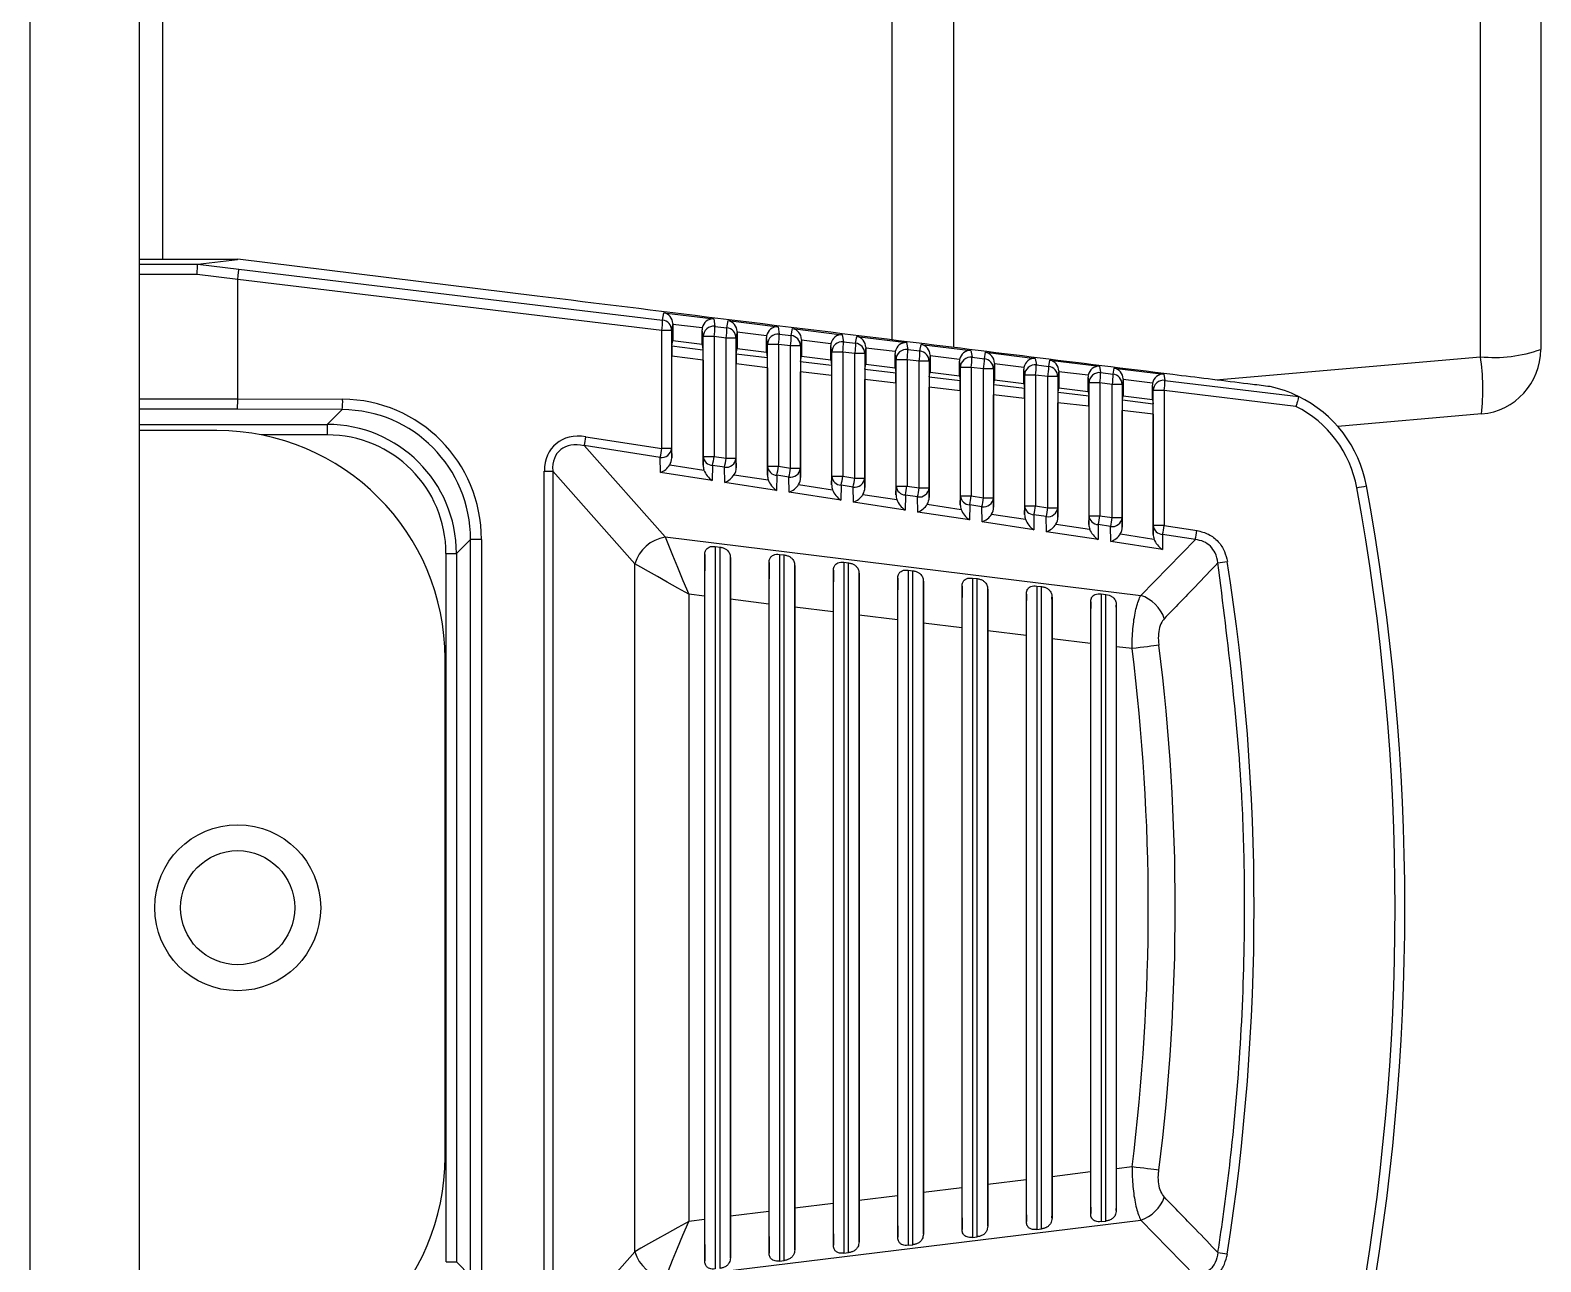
# Model space of a CAD drawing. Extents: x 17.1 to 113.1, y 3.8 to 84.5.
# Drawn here: x 57.72 to 59.176, y 35.565 to 36.752 of the extents above; entities that cross this region are included whole.
import ezdxf

# ---------------------------------------------------------------- set-up
doc = ezdxf.new("R2010")
doc.units = 0
doc.header["$MEASUREMENT"] = 0
doc.layers.add('OBJECT', color=7, linetype='CONTINUOUS')

msp = doc.modelspace()

# ---------------------------------------------------------------- linework, layer by layer
at = {"layer": 'OBJECT'}
for p, q in [((57.8477, 36.5315), (57.8477, 44.0865)), ((57.7197, 33.7065), (57.7197, 38.1065)), ((57.8246, 38.1065), (57.8246, 33.7065)), ((58.6096, 37.5263), (58.6096, 36.4466)), ((59.1176, 36.4376), (59.1176, 37.5263)), ((59.1757, 37.5333), (59.1757, 36.4447)), ((58.5507, 36.4538), (58.5507, 37.3464)), ((57.8246, 36.5315), (57.9197, 36.5315)), ((57.9194, 36.5314), (57.8246, 36.5314)), ((57.8812, 36.5268), (57.9194, 36.5314)), ((57.9197, 36.5315), (57.9198, 36.5315)), ((58.2084, 36.496), (57.9198, 36.5315)), ((57.8246, 36.5268), (57.8812, 36.5268)), ((57.8806, 36.5168), (57.8246, 36.5168)), ((57.9197, 36.512), (57.8806, 36.5168)), ((57.8812, 36.5268), (57.9207, 36.522)), ((57.9207, 36.522), (58.3292, 36.4729)), ((58.3285, 36.463), (57.9197, 36.5121)), ((57.9197, 36.397), (57.9197, 36.512)), ((58.3292, 36.4729), (58.3304, 36.48)), ((58.3304, 36.48), (58.3785, 36.4741)), ((58.3785, 36.4741), (58.3796, 36.4669)), ((58.3285, 36.3492), (58.3285, 36.463)), ((58.338, 36.463), (58.3285, 36.463)), ((58.3391, 36.4695), (58.338, 36.463)), ((58.338, 36.463), (58.338, 36.3492)), ((58.3391, 36.4688), (58.3391, 36.4532)), ((58.3675, 36.4654), (58.3391, 36.4688)), ((58.3684, 36.457), (58.3674, 36.4636)), ((58.3674, 36.4497), (58.3674, 36.4636)), ((58.3796, 36.4669), (58.3912, 36.4655)), ((58.3912, 36.4655), (58.3924, 36.4724)), ((58.3924, 36.4724), (58.4405, 36.4665)), ((58.4011, 36.4619), (58.4, 36.4556)), ((58.4011, 36.4612), (58.4011, 36.4456)), ((58.4295, 36.4577), (58.4011, 36.4612)), ((58.4405, 36.4665), (58.4416, 36.4595)), ((58.4416, 36.4595), (58.4533, 36.4581)), ((58.4533, 36.4581), (58.4544, 36.4647)), ((58.4544, 36.4647), (58.5025, 36.4588)), ((58.5025, 36.4588), (58.5036, 36.452)), ((58.3382, 36.448), (58.3391, 36.4532)), ((58.3382, 36.448), (58.3682, 36.4444)), ((58.3391, 36.4532), (58.3674, 36.4497)), ((58.3674, 36.4497), (58.3682, 36.4444)), ((58.379, 36.457), (58.3684, 36.457)), ((58.3684, 36.3415), (58.3684, 36.457)), ((58.379, 36.457), (58.379, 36.3415)), ((58.3906, 36.4556), (58.379, 36.457)), ((58.3906, 36.3397), (58.3906, 36.4556)), ((58.4, 36.4556), (58.3906, 36.4556)), ((58.4, 36.4556), (58.4, 36.3397)), ((58.4002, 36.4405), (58.4011, 36.4456)), ((58.4011, 36.4456), (58.4294, 36.4421)), ((58.4304, 36.4495), (58.4294, 36.456)), ((58.4294, 36.4421), (58.4294, 36.456)), ((58.4304, 36.332), (58.4304, 36.4495)), ((58.4409, 36.4495), (58.4304, 36.4495)), ((58.4409, 36.4495), (58.4409, 36.332)), ((58.4526, 36.4481), (58.4409, 36.4495)), ((58.4526, 36.3302), (58.4526, 36.4481)), ((58.4621, 36.4481), (58.4526, 36.4481)), ((58.4631, 36.4543), (58.4621, 36.4481)), ((58.4621, 36.4481), (58.4621, 36.3302)), ((58.4631, 36.4536), (58.4631, 36.438)), ((58.4915, 36.4501), (58.4631, 36.4536)), ((58.4924, 36.4421), (58.4914, 36.4484)), ((58.4914, 36.4345), (58.4914, 36.4484)), ((58.5036, 36.452), (58.5153, 36.4506)), ((58.5153, 36.4506), (58.5164, 36.4571)), ((58.5164, 36.4571), (58.5645, 36.4512)), ((58.5251, 36.4467), (58.5241, 36.4407)), ((58.5251, 36.446), (58.5251, 36.4304)), ((58.5535, 36.4425), (58.5251, 36.446)), ((58.5645, 36.4512), (58.5656, 36.4446)), ((58.5656, 36.4446), (58.5773, 36.4432)), ((58.5773, 36.4432), (58.5784, 36.4495)), ((58.5784, 36.4495), (58.6265, 36.4436)), ((58.3381, 36.3401), (58.3381, 36.438)), ((58.3683, 36.4344), (58.3381, 36.438)), ((58.3683, 36.4344), (58.3683, 36.333)), ((58.4002, 36.4405), (58.4302, 36.437)), ((58.4002, 36.3306), (58.4002, 36.4306)), ((58.4303, 36.427), (58.4002, 36.4306)), ((58.4294, 36.4421), (58.4302, 36.437)), ((58.4623, 36.4331), (58.4631, 36.438)), ((58.4623, 36.4331), (58.4922, 36.4295)), ((58.4631, 36.438), (58.4914, 36.4345)), ((58.4914, 36.4345), (58.4922, 36.4295)), ((58.5029, 36.4421), (58.4924, 36.4421)), ((58.4924, 36.3224), (58.4924, 36.4421)), ((58.5029, 36.4421), (58.5029, 36.3224)), ((58.5146, 36.4407), (58.5029, 36.4421)), ((58.5146, 36.3206), (58.5146, 36.4407)), ((58.5241, 36.4407), (58.5146, 36.4407)), ((58.5241, 36.4407), (58.5241, 36.3206)), ((58.5243, 36.4257), (58.5251, 36.4304)), ((58.5251, 36.4304), (58.5534, 36.4269)), ((58.5543, 36.4347), (58.5534, 36.4408)), ((58.5534, 36.4269), (58.5534, 36.4408)), ((58.5649, 36.4347), (58.5543, 36.4347)), ((58.5543, 36.3129), (58.5543, 36.4347)), ((58.5649, 36.4347), (58.5649, 36.3129)), ((58.5766, 36.4333), (58.5649, 36.4347)), ((58.5766, 36.3111), (58.5766, 36.4333)), ((58.5861, 36.4333), (58.5766, 36.4333)), ((58.5871, 36.4391), (58.5861, 36.4333)), ((58.5861, 36.4333), (58.5861, 36.3111)), ((58.5871, 36.4384), (58.5871, 36.4228)), ((58.6155, 36.4349), (58.5871, 36.4384)), ((58.6163, 36.4272), (58.6154, 36.4332)), ((58.6154, 36.4193), (58.6154, 36.4332)), ((58.6265, 36.4436), (58.6275, 36.4371)), ((58.6275, 36.4371), (58.6394, 36.4357)), ((58.6394, 36.4357), (58.6404, 36.4419)), ((58.6404, 36.4419), (58.6885, 36.436)), ((58.6491, 36.4315), (58.6481, 36.4258)), ((58.6491, 36.4308), (58.6491, 36.4152)), ((58.6775, 36.4273), (58.6491, 36.4308)), ((58.6885, 36.436), (58.6895, 36.4297)), ((58.6895, 36.4297), (58.7014, 36.4283)), ((58.7014, 36.4283), (58.7024, 36.4343)), ((58.7024, 36.4343), (58.7505, 36.4284)), ((58.8624, 36.4153), (59.1176, 36.4376)), ((58.4303, 36.427), (58.4303, 36.3235)), ((58.4622, 36.3211), (58.4622, 36.4231)), ((58.4922, 36.4195), (58.4622, 36.4231)), ((58.4922, 36.4195), (58.4922, 36.314)), ((58.5242, 36.3115), (58.5242, 36.4157)), ((58.5542, 36.4121), (58.5242, 36.4157)), ((58.5243, 36.4257), (58.5541, 36.4221)), ((58.5534, 36.4269), (58.5541, 36.4221)), ((58.5863, 36.4182), (58.5871, 36.4228)), ((58.5863, 36.4182), (58.6161, 36.4146)), ((58.5871, 36.4228), (58.6154, 36.4193)), ((58.6154, 36.4193), (58.6161, 36.4146)), ((58.6268, 36.4272), (58.6163, 36.4272)), ((58.6163, 36.3034), (58.6163, 36.4272)), ((58.6268, 36.4272), (58.6268, 36.3034)), ((58.6387, 36.4258), (58.6268, 36.4272)), ((58.6387, 36.3016), (58.6387, 36.4258)), ((58.6481, 36.4258), (58.6387, 36.4258)), ((58.6481, 36.4258), (58.6481, 36.3016)), ((58.6484, 36.4108), (58.6491, 36.4152)), ((58.6491, 36.4152), (58.6774, 36.4117)), ((58.6783, 36.4198), (58.6774, 36.4256)), ((58.6774, 36.4117), (58.6774, 36.4256)), ((58.6888, 36.4198), (58.6783, 36.4198)), ((58.6783, 36.2939), (58.6783, 36.4198)), ((58.6888, 36.4198), (58.6888, 36.2939)), ((58.7007, 36.4184), (58.6888, 36.4198)), ((58.7007, 36.2921), (58.7007, 36.4184)), ((58.7102, 36.4184), (58.7007, 36.4184)), ((58.7111, 36.4239), (58.7102, 36.4184)), ((58.7102, 36.4184), (58.7102, 36.2921)), ((58.7111, 36.4232), (58.7111, 36.4075)), ((58.7395, 36.4197), (58.7111, 36.4232)), ((58.7403, 36.4124), (58.7394, 36.4179)), ((58.7394, 36.4041), (58.7394, 36.4179)), ((58.7505, 36.4284), (58.7515, 36.4223)), ((58.7515, 36.4223), (58.7634, 36.4208)), ((58.7634, 36.4208), (58.7644, 36.4267)), ((58.7644, 36.4267), (58.8125, 36.4208)), ((58.7731, 36.4163), (58.7722, 36.4109)), ((58.7731, 36.4156), (58.7731, 36.3999)), ((58.8015, 36.4121), (58.7731, 36.4156)), ((58.8125, 36.4208), (58.8134, 36.4148)), ((58.8134, 36.4148), (58.9421, 36.3994)), ((58.5542, 36.4121), (58.5542, 36.3045)), ((58.5863, 36.302), (58.5863, 36.4082)), ((58.6162, 36.4046), (58.5863, 36.4082)), ((58.6162, 36.4046), (58.6162, 36.295)), ((58.6483, 36.2925), (58.6483, 36.4008)), ((58.6782, 36.3972), (58.6483, 36.4008)), ((58.6484, 36.4108), (58.6781, 36.4072)), ((58.6774, 36.4117), (58.6781, 36.4072)), ((58.7104, 36.4033), (58.7111, 36.4075)), ((58.7104, 36.4033), (58.74, 36.3998)), ((58.7111, 36.4075), (58.7394, 36.4041)), ((58.7394, 36.4041), (58.74, 36.3998)), ((58.7403, 36.2844), (58.7403, 36.4124)), ((58.7508, 36.4124), (58.7403, 36.4124)), ((58.7508, 36.4124), (58.7508, 36.2844)), ((58.7627, 36.4109), (58.7508, 36.4124)), ((58.7627, 36.2826), (58.7627, 36.4109)), ((58.7722, 36.4109), (58.7627, 36.4109)), ((58.7722, 36.4109), (58.7722, 36.2826)), ((58.8022, 36.4049), (58.8014, 36.4103)), ((58.8014, 36.3965), (58.8014, 36.4103)), ((58.8022, 36.2749), (58.8022, 36.4049)), ((58.8128, 36.4049), (58.8022, 36.4049)), ((58.8128, 36.4049), (58.8128, 36.2749)), ((58.9397, 36.3897), (58.8128, 36.4049)), ((57.8246, 36.397), (57.9197, 36.397)), ((57.9195, 36.3871), (57.8246, 36.3871)), ((58.0203, 36.3866), (57.9195, 36.3871)), ((57.9197, 36.397), (58.0209, 36.3966)), ((57.9197, 36.397), (57.9197, 36.397)), ((58.006, 36.3723), (58.0203, 36.3866)), ((58.6782, 36.3972), (58.6782, 36.2854)), ((58.7103, 36.283), (58.7103, 36.3933)), ((58.7401, 36.3898), (58.7103, 36.3933)), ((58.7401, 36.3898), (58.7401, 36.2759)), ((58.7723, 36.2734), (58.7723, 36.3859)), ((58.8021, 36.3823), (58.7723, 36.3859)), ((58.7724, 36.3959), (58.7731, 36.3999)), ((58.7724, 36.3959), (58.802, 36.3923)), ((58.7731, 36.3999), (58.8014, 36.3965)), ((58.8014, 36.3965), (58.802, 36.3923)), ((58.9421, 36.3994), (58.9421, 36.3994)), ((57.8246, 36.3723), (58.006, 36.3723)), ((58.006, 36.3723), (58.006, 36.3623)), ((58.8021, 36.3823), (58.8021, 36.2664)), ((59.1187, 36.3824), (58.9801, 36.3703)), ((57.8997, 36.3665), (57.8246, 36.3665)), ((58.006, 36.3623), (57.9423, 36.3623)), ((58.2553, 36.3604), (58.3285, 36.3492)), ((58.3269, 36.3406), (58.2537, 36.3519)), ((58.2537, 36.3519), (58.3316, 36.2639)), ((58.338, 36.3492), (58.3285, 36.3492)), ((58.338, 36.3492), (58.3381, 36.3401)), ((58.2152, 35.4855), (58.2152, 36.3274)), ((58.2152, 36.3274), (58.2234, 36.3274)), ((58.2234, 36.3274), (58.2234, 35.4855)), ((58.3024, 36.2381), (58.2234, 36.3274)), ((58.3272, 36.326), (58.3269, 36.3406)), ((58.3363, 36.3335), (58.3691, 36.3284)), ((58.3683, 36.333), (58.3684, 36.3415)), ((58.3684, 36.3415), (58.379, 36.3415)), ((58.3774, 36.3329), (58.3772, 36.3183)), ((58.389, 36.3311), (58.3774, 36.3329)), ((58.379, 36.3415), (58.3906, 36.3397)), ((58.3892, 36.3165), (58.389, 36.3311)), ((58.3906, 36.3397), (58.4, 36.3397)), ((58.4, 36.3397), (58.4002, 36.3306)), ((58.4303, 36.3235), (58.4304, 36.332)), ((58.4304, 36.332), (58.4409, 36.332)), ((58.4409, 36.332), (58.4526, 36.3302)), ((58.4526, 36.3302), (58.4621, 36.3302)), ((58.4621, 36.3302), (58.4622, 36.3211)), ((58.3772, 36.3183), (58.3272, 36.326)), ((58.4391, 36.3088), (58.3892, 36.3165)), ((58.3983, 36.3239), (58.4311, 36.3189)), ((58.4393, 36.3234), (58.4391, 36.3088)), ((58.451, 36.3216), (58.4393, 36.3234)), ((58.4512, 36.307), (58.451, 36.3216)), ((58.4603, 36.3144), (58.4931, 36.3094)), ((58.4922, 36.314), (58.4924, 36.3224)), ((58.4924, 36.3224), (58.5029, 36.3224)), ((58.5013, 36.3138), (58.5011, 36.2993)), ((58.513, 36.312), (58.5013, 36.3138)), ((58.5029, 36.3224), (58.5146, 36.3206)), ((58.5146, 36.3206), (58.5241, 36.3206)), ((58.5241, 36.3206), (58.5242, 36.3115)), ((58.5542, 36.3045), (58.5543, 36.3129)), ((58.5543, 36.3129), (58.5649, 36.3129)), ((58.5649, 36.3129), (58.5766, 36.3111)), ((58.5011, 36.2993), (58.4512, 36.307)), ((58.5133, 36.2975), (58.513, 36.312)), ((58.5224, 36.3049), (58.555, 36.2999)), ((58.5633, 36.3043), (58.5631, 36.2898)), ((58.5751, 36.3025), (58.5633, 36.3043)), ((58.5753, 36.2879), (58.5751, 36.3025)), ((58.5766, 36.3111), (58.5861, 36.3111)), ((58.5861, 36.3111), (58.5863, 36.302)), ((58.6162, 36.295), (58.6163, 36.3034)), ((58.6163, 36.3034), (58.6268, 36.3034)), ((58.6268, 36.3034), (58.6387, 36.3016)), ((58.6387, 36.3016), (58.6481, 36.3016)), ((58.6481, 36.3016), (58.6483, 36.2925)), ((58.5631, 36.2898), (58.5133, 36.2975)), ((58.625, 36.2803), (58.5753, 36.2879)), ((58.5844, 36.2954), (58.617, 36.2904)), ((58.6253, 36.2948), (58.625, 36.2803)), ((58.6371, 36.293), (58.6253, 36.2948)), ((58.6373, 36.2784), (58.6371, 36.293)), ((58.6464, 36.2858), (58.679, 36.2809)), ((58.6782, 36.2854), (58.6783, 36.2939)), ((58.6783, 36.2939), (58.6888, 36.2939)), ((58.6872, 36.2853), (58.687, 36.2708)), ((58.6991, 36.2835), (58.6872, 36.2853)), ((58.6888, 36.2939), (58.7007, 36.2921)), ((58.7007, 36.2921), (58.7102, 36.2921)), ((58.7102, 36.2921), (58.7103, 36.283)), ((58.7401, 36.2759), (58.7403, 36.2844)), ((58.7403, 36.2844), (58.7508, 36.2844)), ((58.7508, 36.2844), (58.7627, 36.2826)), ((58.687, 36.2708), (58.6373, 36.2784)), ((58.6993, 36.2689), (58.6991, 36.2835)), ((58.7085, 36.2763), (58.7409, 36.2713)), ((58.7492, 36.2758), (58.749, 36.2613)), ((58.7611, 36.274), (58.7492, 36.2758)), ((58.7614, 36.2594), (58.7611, 36.274)), ((58.7627, 36.2826), (58.7722, 36.2826)), ((58.7722, 36.2826), (58.7723, 36.2734)), ((58.8021, 36.2664), (58.8022, 36.2749)), ((58.8128, 36.2749), (58.8022, 36.2749)), ((58.8128, 36.2749), (58.8444, 36.27)), ((58.1442, 36.2615), (58.1305, 36.2478)), ((58.1547, 36.2615), (58.1442, 36.2615)), ((58.1442, 35.5515), (58.1442, 36.2615)), ((58.1547, 36.2615), (58.1547, 35.5515)), ((58.3316, 36.2639), (58.7903, 36.2076)), ((58.3799, 36.2547), (58.3846, 36.2541)), ((58.3799, 36.2547), (58.3799, 35.5583)), ((58.749, 36.2613), (58.6993, 36.2689)), ((58.811, 36.2518), (58.7614, 36.2594)), ((58.7705, 36.2668), (58.8029, 36.2618)), ((58.7903, 36.2076), (58.8428, 36.2614)), ((58.8112, 36.2663), (58.811, 36.2518)), ((58.8428, 36.2614), (58.8112, 36.2663)), ((58.1206, 36.2478), (58.1305, 36.2478)), ((58.1206, 35.5652), (58.1206, 36.2478)), ((58.1305, 36.2478), (58.1305, 35.5652)), ((58.3699, 35.566), (58.3699, 36.2469)), ((58.3846, 35.5588), (58.3846, 36.2541)), ((58.3946, 36.2439), (58.3946, 35.5691)), ((58.4419, 36.2471), (58.4466, 36.2465)), ((58.4419, 36.2471), (58.4419, 35.5659)), ((58.4466, 35.5664), (58.4466, 36.2465)), ((58.3024, 35.5749), (58.3024, 36.2381)), ((58.4319, 35.5737), (58.4319, 36.2393)), ((58.4566, 36.2363), (58.4566, 35.5767)), ((58.4939, 35.5813), (58.4939, 36.2317)), ((58.5039, 36.2395), (58.5086, 36.2389)), ((58.5039, 36.2395), (58.5039, 35.5735)), ((58.5086, 35.5741), (58.5086, 36.2389)), ((58.5186, 36.2287), (58.5186, 35.5843)), ((58.5659, 36.2319), (58.5706, 36.2313)), ((58.5659, 36.2319), (58.5659, 35.5811)), ((58.5706, 35.5817), (58.5706, 36.2313)), ((58.5559, 35.5889), (58.5559, 36.2241)), ((58.5806, 36.221), (58.5806, 35.5919)), ((58.6179, 35.5965), (58.6179, 36.2165)), ((58.6279, 36.2243), (58.6326, 36.2237)), ((58.6279, 36.2243), (58.6279, 35.5887)), ((58.6326, 35.5893), (58.6326, 36.2237)), ((58.6426, 36.2134), (58.6426, 35.5995)), ((58.6899, 36.2166), (58.6946, 36.2161)), ((58.6899, 36.2166), (58.6899, 35.5963)), ((58.6946, 35.5969), (58.6946, 36.2161)), ((58.3697, 36.2068), (58.3544, 36.2087)), ((58.3544, 36.2087), (58.3544, 35.6042)), ((58.3697, 36.2068), (58.3697, 35.6061)), ((58.4317, 36.1992), (58.3947, 36.2038)), ((58.3947, 35.6092), (58.3947, 36.2038)), ((58.4317, 36.1992), (58.4317, 35.6137)), ((58.4937, 36.1916), (58.4567, 36.1962)), ((58.4567, 35.6168), (58.4567, 36.1962)), ((58.6799, 35.6041), (58.6799, 36.2089)), ((58.7046, 36.2058), (58.7046, 35.6071)), ((58.7419, 35.6117), (58.7419, 36.2012)), ((58.7519, 36.209), (58.7566, 36.2084)), ((58.7519, 36.209), (58.7519, 35.6039)), ((58.7566, 35.6045), (58.7566, 36.2084)), ((58.7666, 36.1982), (58.7666, 35.6148)), ((58.4937, 36.1916), (58.4937, 35.6213)), ((58.5557, 36.184), (58.5187, 36.1886)), ((58.5187, 35.6244), (58.5187, 36.1886)), ((58.5557, 36.184), (58.5557, 35.6289)), ((58.6177, 36.1764), (58.5807, 36.1809)), ((58.5807, 35.632), (58.5807, 36.1809)), ((58.6177, 36.1764), (58.6177, 35.6366)), ((58.6797, 36.1688), (58.6427, 36.1733)), ((58.6427, 35.6396), (58.6427, 36.1733)), ((58.6797, 36.1688), (58.6797, 35.6442)), ((58.7417, 36.1612), (58.7047, 36.1657)), ((58.7047, 35.6472), (58.7047, 36.1657)), ((58.7417, 36.1612), (58.7417, 35.6518)), ((58.7818, 36.1563), (58.7667, 36.1581)), ((58.7667, 35.6549), (58.7667, 36.1581)), ((58.1197, 35.6665), (58.1197, 36.1465)), ((58.6797, 35.6442), (58.6427, 35.6396)), ((58.7417, 35.6518), (58.7047, 35.6472)), ((58.7818, 35.6567), (58.7667, 35.6549)), ((58.5557, 35.6289), (58.5187, 35.6244)), ((58.6177, 35.6366), (58.5807, 35.632)), ((58.4937, 35.6213), (58.4567, 35.6168)), ((58.3316, 35.5491), (58.7903, 35.6054)), ((58.3697, 35.6061), (58.3544, 35.6042)), ((58.4317, 35.6137), (58.3947, 35.6092)), ((58.7519, 35.6039), (58.7566, 35.6045)), ((58.7903, 35.6054), (58.8428, 35.5515)), ((58.6279, 35.5887), (58.6326, 35.5893)), ((58.6899, 35.5963), (58.6946, 35.5969)), ((58.3024, 35.5749), (58.2234, 35.4855)), ((58.5039, 35.5735), (58.5086, 35.5741)), ((58.5659, 35.5811), (58.5706, 35.5817)), ((58.1206, 35.5652), (58.1305, 35.5652)), ((58.1442, 35.5515), (58.1305, 35.5652)), ((58.4419, 35.5659), (58.4466, 35.5664))]:
    msp.add_line(p, q, dxfattribs=at)
at = {"layer": 'OBJECT', "flags": 128}
for points in [[(57.8806, 36.5168), (57.8807, 36.5187), (57.8808, 36.5205), (57.8809, 36.5222), (57.881, 36.5237), (57.8811, 36.525), (57.8811, 36.5259), (57.8811, 36.5265), (57.8812, 36.5268)], [(58.3316, 36.2639), (58.3348, 36.2561), (58.3389, 36.2462), (58.3437, 36.2346), (58.3489, 36.222), (58.3544, 36.2087)], [(58.3544, 36.2087), (58.3439, 36.2146), (58.3338, 36.2203), (58.3244, 36.2257), (58.3158, 36.2305), (58.3084, 36.2347), (58.3024, 36.2381)], [(58.8075, 36.1595), (58.8054, 36.1592), (58.8028, 36.1589), (58.7999, 36.1585), (58.7967, 36.1581), (58.7932, 36.1577), (58.7895, 36.1572), (58.7857, 36.1567), (58.7818, 36.1563)], [(58.8075, 35.6535), (58.8054, 35.6537), (58.8028, 35.6541), (58.7999, 35.6544), (58.7967, 35.6548), (58.7932, 35.6553), (58.7895, 35.6557), (58.7857, 35.6562), (58.7818, 35.6567)], [(58.3544, 35.6042), (58.3439, 35.5983), (58.3338, 35.5926), (58.3244, 35.5873), (58.3158, 35.5824), (58.3084, 35.5782), (58.3024, 35.5749)], [(58.3316, 35.5491), (58.3348, 35.5569), (58.3389, 35.5668), (58.3437, 35.5783), (58.3489, 35.591), (58.3544, 35.6042)]]:
    msp.add_lwpolyline(points, dxfattribs=at)
at = {"layer": 'OBJECT'}
for radius in [0.08, 0.055]:
    msp.add_circle((57.9197, 35.9065), radius, dxfattribs=at)
for centre, radius, start, end in [((58.2755, 36.4717), 0.0537, 350.7117, 1.3282), ((58.328, 36.463), 0.01, 0.063, 83.0247), ((58.3784, 36.457), 0.01, 83.0091, 179.9236), ((58.3259, 36.4656), 0.0538, 350.7156, 1.3212), ((58.3375, 36.4643), 0.0538, 350.7156, 1.3212), ((58.39, 36.4556), 0.01, 0.065, 83.021), ((58.4404, 36.4495), 0.01, 83.0111, 179.9216), ((58.3879, 36.4582), 0.0537, 350.7124, 1.3278), ((58.3996, 36.4568), 0.0537, 350.7119, 1.3283), ((58.4521, 36.4481), 0.01, 0.0614, 83.0247), ((58.5024, 36.4421), 0.01, 83.0096, 179.9231), ((58.4499, 36.4508), 0.0537, 350.7119, 1.3283), ((58.4616, 36.4494), 0.0538, 350.7156, 1.3212), ((58.5141, 36.4407), 0.01, 0.0623, 83.0237), ((58.5643, 36.4347), 0.01, 83.0091, 179.9236), ((58.5118, 36.4433), 0.0538, 350.7162, 1.3206), ((59.1312, 36.5682), 0.1313, 264.038, 289.8054), ((59.1132, 36.4447), 0.0625, 275, 0), ((58.5236, 36.4419), 0.0537, 350.7119, 1.3283), ((58.5761, 36.4332), 0.01, 0.0614, 83.0247), ((58.6263, 36.4272), 0.01, 83.012, 179.9208), ((58.5738, 36.4359), 0.0537, 350.7119, 1.3283), ((58.5856, 36.4345), 0.0538, 350.7156, 1.3212), ((58.6381, 36.4258), 0.01, 0.0623, 83.0237), ((58.6883, 36.4198), 0.01, 83.0111, 179.9216), ((58.6358, 36.4285), 0.0537, 350.7124, 1.3278), ((58.8975, 36.4057), 0.2224, 353.9984, 8.259), ((58.6477, 36.427), 0.0537, 350.7119, 1.3283), ((58.7002, 36.4184), 0.01, 0.0614, 83.0247), ((58.7503, 36.4123), 0.01, 83.0096, 179.9231), ((58.6978, 36.421), 0.0537, 350.7059, 1.3309), ((58.7097, 36.4196), 0.0538, 350.7162, 1.3206), ((58.7622, 36.4109), 0.01, 0.0623, 83.0237), ((58.8122, 36.4049), 0.01, 83.0091, 179.9236), ((58.7597, 36.4136), 0.0538, 350.7156, 1.3212), ((58.8896, 36.2915), 0.12, 64.0782, 77.8929), ((57.963, 36.3946), 0.0579, 352.0236, 1.9154), ((58.8902, 36.2915), 0.11, 10.4137, 63.2137), ((58.8896, 36.2915), 0.12, 10.4137, 64.0782), ((57.8997, 36.1465), 0.22, 360, 90), ((58.1427, 36.3767), 0.1138, 347.3659, 351.7671), ((58.2161, 36.3655), 0.1136, 347.3618, 351.7712), ((58.3284, 36.3501), 0.0096, 261.0471, 354.6861), ((58.3777, 36.3421), 0.00928, 184.1921, 268.0824), ((58.2668, 36.3577), 0.1133, 347.3563, 351.7767), ((58.2782, 36.3559), 0.1135, 347.362, 351.7748), ((58.3905, 36.3406), 0.0096, 261.0468, 354.6863), ((58.4397, 36.3326), 0.00928, 184.1922, 268.0841), ((58.3287, 36.3482), 0.1134, 347.3574, 351.7756), ((58.3402, 36.3464), 0.1136, 347.3618, 351.7712), ((58.4525, 36.3311), 0.0096, 261.0471, 354.6861), ((58.5016, 36.3231), 0.00928, 184.192, 268.0843), ((58.3903, 36.3387), 0.1138, 347.3659, 351.7671), ((58.4022, 36.3369), 0.1135, 347.3627, 351.7741), ((58.5145, 36.3215), 0.0096, 261.0487, 354.6845), ((58.5636, 36.3136), 0.00928, 184.1922, 268.0861), ((58.4525, 36.3292), 0.1135, 347.3619, 351.7742), ((58.9564, 36.5523), 0.2446, 279.8788, 282.1), ((56.7947, 35.9065), 2.25, 349.5863, 10.4137), ((58.4643, 36.3274), 0.1135, 347.3592, 351.7738), ((58.5766, 36.312), 0.0096, 261.0478, 354.6853), ((58.6256, 36.3041), 0.00928, 184.196, 268.0804), ((58.5147, 36.3196), 0.1133, 347.3557, 351.7773), ((58.5263, 36.3178), 0.1135, 347.3627, 351.7741), ((58.6386, 36.3025), 0.0096, 261.0487, 354.6845), ((56.7953, 35.9065), 2.24, 349.5863, 10.4137), ((58.6875, 36.2946), 0.00928, 184.194, 268.0823), ((58.5764, 36.3102), 0.1136, 347.3618, 351.7712), ((58.5885, 36.3083), 0.1134, 347.3578, 351.7745), ((58.7006, 36.293), 0.0096, 261.0443, 354.6869), ((58.7495, 36.2851), 0.00928, 184.1901, 268.0862), ((58.6384, 36.3006), 0.1135, 347.3627, 351.7741), ((58.6503, 36.2988), 0.1136, 347.3633, 351.7735), ((58.7626, 36.2834), 0.0096, 261.0487, 354.6845), ((58.8115, 36.2756), 0.00928, 184.194, 268.0823), ((58.7003, 36.2911), 0.1136, 347.3633, 351.7735), ((58.7319, 36.2863), 0.1136, 347.3633, 351.7735), ((58.3382, 36.227), 0.0374, 100.1848, 162.8154), ((58.7571, 36.9796), 0.7484, 278.2514, 278.9543), ((58.7789, 36.1734), 0.036, 19.326, 71.5405), ((56.7947, 35.9065), 2.0027, 352.8353, 7.1647), ((56.7947, 35.9065), 2.0287, 352.8353, 7.1647), ((57.8997, 35.6665), 0.22, 270, 0), ((58.7789, 35.6395), 0.036, 288.46, 340.6735), ((58.3382, 35.5859), 0.0374, 197.1846, 259.8152), ((58.7571, 34.8333), 0.7484, 81.0457, 81.7486)]:
    msp.add_arc(centre, radius, start, end, dxfattribs=at)
for centre, major_axis, ratio, start_param, end_param in [((58.8977, 36.4115), (0.9787, -0.1198), 0.00637, 3.102711, 3.1158), ((57.9627, 36.5168), (0.0816, -0.01), 0.00637, 3.1158, 3.14198), ((57.9195, 36.5121), (0.00121, 0.00993), 0.026195, 4.718707, 6.230789), ((58.1091, 36.4888), (0.1894, -0.0233), 0.052407, 3.141691, 3.148045), ((58.3292, 36.4701), (-0.00613, 0.00821), 0.948914, 4.045717, 5.494053), ((58.3773, 36.4642), (0.00707, 0.00734), 0.946913, 0.670393, 2.18883), ((58.3392, 36.4688), (0, 0.0101), 0.008662, 1.499632, 1.569733), ((58.3774, 36.4636), (-0.0016, 0.00989), 0.998514, 1.236067, 1.409966), ((58.3912, 36.4624), (-0.00613, 0.00821), 0.948914, 4.045717, 5.494053), ((58.4012, 36.4612), (0, 0.0101), 0.008662, 1.499632, 1.569733), ((58.4393, 36.4565), (0.00707, 0.00734), 0.946913, 0.670393, 2.18883), ((58.4532, 36.4548), (-0.00613, 0.00821), 0.948914, 4.045717, 5.494053), ((58.5013, 36.4489), (0.00707, 0.00734), 0.946913, 0.670393, 2.18883), ((58.3382, 36.4379), (0, 0.0101), 0.00868, 0.05139, 1.563472), ((58.3682, 36.4343), (0, 0.0101), 0.008673, 4.717631, 6.229713), ((58.4394, 36.456), (-0.0016, 0.00989), 0.998514, 1.236067, 1.409966), ((58.4632, 36.4536), (0, 0.0101), 0.008662, 1.499632, 1.569733), ((58.5014, 36.4484), (-0.0016, 0.00989), 0.998514, 1.236067, 1.409966), ((58.5152, 36.4472), (-0.00613, 0.00821), 0.948914, 4.045717, 5.494053), ((58.5252, 36.446), (0, 0.0101), 0.008662, 1.499632, 1.569733), ((58.5633, 36.4413), (0.00707, 0.00734), 0.946913, 0.670393, 2.18883), ((58.5772, 36.4396), (-0.00613, 0.00821), 0.948914, 4.045717, 5.494053), ((58.6253, 36.4337), (0.00707, 0.00734), 0.946913, 0.670393, 2.18883), ((58.4003, 36.4305), (0, 0.0101), 0.00868, 0.05139, 1.563472), ((58.4302, 36.4269), (0, 0.0101), 0.008673, 4.717631, 6.229713), ((58.4623, 36.423), (0, 0.0101), 0.00868, 0.05139, 1.563472), ((58.4922, 36.4195), (0, 0.0101), 0.008673, 4.717631, 6.229713), ((58.5634, 36.4408), (-0.0016, 0.00989), 0.998514, 1.236067, 1.409966), ((58.5872, 36.4384), (0, 0.0101), 0.008662, 1.499632, 1.569733), ((58.6254, 36.4332), (-0.0016, 0.00989), 0.998514, 1.236067, 1.409966), ((58.6392, 36.432), (-0.00613, 0.00821), 0.948914, 4.045717, 5.494053), ((58.6492, 36.4308), (0, 0.0101), 0.008662, 1.499632, 1.569733), ((58.6873, 36.4261), (0.00707, 0.00734), 0.946913, 0.670393, 2.18883), ((58.7012, 36.4244), (-0.00613, 0.00821), 0.948914, 4.045717, 5.494053), ((58.5243, 36.4156), (0, 0.0101), 0.00868, 0.05139, 1.563472), ((58.5541, 36.412), (0, 0.0101), 0.008673, 4.717631, 6.229713), ((58.5863, 36.4082), (0, 0.0101), 0.00868, 0.05139, 1.563472), ((58.6161, 36.4046), (0, 0.0101), 0.008673, 4.717631, 6.229713), ((58.6874, 36.4256), (-0.0016, 0.00989), 0.998514, 1.236067, 1.409966), ((58.7112, 36.4232), (0, 0.0101), 0.008662, 1.499632, 1.569733), ((58.7494, 36.4179), (-0.0016, 0.00989), 0.998514, 1.236067, 1.409966), ((58.7493, 36.4185), (0.00707, 0.00734), 0.946913, 0.670393, 2.18883), ((58.7632, 36.4168), (-0.00613, 0.00821), 0.948914, 4.045717, 5.494053), ((58.7732, 36.4155), (0, 0.0101), 0.008662, 1.499632, 1.569733), ((58.8113, 36.4109), (0.00707, 0.00734), 0.946913, 0.670393, 2.18883), ((58.6484, 36.4007), (0, 0.0101), 0.00868, 0.05139, 1.563472), ((58.6781, 36.3972), (0, 0.0101), 0.008673, 4.717631, 6.229713), ((58.7104, 36.3933), (0, 0.0101), 0.00868, 0.05139, 1.563472), ((58.8114, 36.4103), (-0.0016, 0.00989), 0.998514, 1.236067, 1.409966), ((57.9195, 36.397), (0.00002, 0.01), 0.026383, 3.22892, 4.71245), ((58.0193, 36.2611), (0.0407, 0.1188), 0.993756, 5.043826, 6.607026), ((58.0198, 36.2611), (0.0387, 0.1299), 0.994537, 5.003442, 6.566642), ((58.74, 36.3897), (0, 0.0101), 0.008673, 4.717631, 6.229713), ((58.7724, 36.3858), (0, 0.0101), 0.00868, 0.05139, 1.563472), ((58.802, 36.3823), (0, 0.0101), 0.008673, 4.717631, 6.229713), ((58.0051, 36.2469), (0.089, 0.089), 0.993631, 5.501585, 7.064785), ((58.0051, 36.2469), (0.0819, 0.0819), 0.992433, 5.501585, 7.064785), ((58.2629, 36.3128), (-0.0379, 0.0395), 0.729911, 5.521785, 6.933311), ((58.2623, 36.3128), (-0.0324, 0.0343), 0.634863, 5.526939, 6.938465), ((58.3282, 36.3346), (0.00883, 0.00769), 0.591833, 4.129844, 5.184255), ((58.3281, 36.3405), (-0.0012, 0.0115), 0.861198, 3.973965, 4.591698), ((58.3783, 36.3328), (-0.0009, 0.0115), 0.862782, 1.483987, 1.890248), ((58.3782, 36.3269), (-0.00828, 0.00979), 0.557988, 0.993218, 2.04763), ((58.3902, 36.3309), (-0.0012, 0.0115), 0.861198, 3.973965, 4.591698), ((58.3902, 36.3251), (0.00883, 0.00769), 0.591833, 4.129844, 5.184255), ((58.4403, 36.3232), (-0.0009, 0.0115), 0.862782, 1.483987, 1.890248), ((58.4402, 36.3174), (-0.00828, 0.00979), 0.557988, 0.993218, 2.04763), ((58.4523, 36.3156), (0.00883, 0.00769), 0.591833, 4.129844, 5.184255), ((58.4522, 36.3214), (-0.0012, 0.0115), 0.861198, 3.973965, 4.591698), ((58.5022, 36.3137), (-0.0009, 0.0115), 0.862782, 1.483987, 1.890248), ((58.5022, 36.3079), (-0.00828, 0.00979), 0.557988, 0.993218, 2.04763), ((58.5143, 36.306), (0.00883, 0.00769), 0.591833, 4.129844, 5.184255), ((58.5142, 36.3119), (-0.0012, 0.0115), 0.861198, 3.973965, 4.591698), ((58.5642, 36.3042), (-0.0009, 0.0115), 0.862782, 1.483987, 1.890248), ((58.5641, 36.2984), (-0.00828, 0.00979), 0.557988, 0.993218, 2.04763), ((58.5762, 36.3024), (-0.0012, 0.0115), 0.861198, 3.973965, 4.591698), ((58.5763, 36.2965), (0.00883, 0.00769), 0.591833, 4.129844, 5.184255), ((58.6262, 36.2947), (-0.0009, 0.0115), 0.862782, 1.483987, 1.890248), ((58.6261, 36.2889), (-0.00828, 0.00979), 0.557988, 0.993218, 2.04763), ((58.6384, 36.287), (0.00883, 0.00769), 0.591833, 4.129844, 5.184255), ((58.6383, 36.2928), (-0.0012, 0.0115), 0.861198, 3.973965, 4.591698), ((58.6882, 36.2852), (-0.0009, 0.0115), 0.862782, 1.483987, 1.890248), ((58.6881, 36.2794), (-0.00828, 0.00979), 0.557988, 0.993218, 2.04763), ((58.7004, 36.2775), (0.00883, 0.00769), 0.591833, 4.129844, 5.184255), ((58.7003, 36.2833), (-0.0012, 0.0115), 0.861198, 3.973965, 4.591698), ((58.7501, 36.2757), (-0.0009, 0.0115), 0.862782, 1.483987, 1.890248), ((58.75, 36.2699), (-0.00828, 0.00979), 0.557988, 0.993218, 2.04763), ((58.7623, 36.2738), (-0.0012, 0.0115), 0.861198, 3.973965, 4.591698), ((58.7624, 36.268), (0.00883, 0.00769), 0.591833, 4.129844, 5.184255), ((58.8121, 36.2662), (-0.0009, 0.0115), 0.862782, 1.483987, 1.890248), ((58.812, 36.2604), (-0.00828, 0.00979), 0.557988, 0.993218, 2.04763), ((58.3703, 36.2068), (0, 0.0605), 0.008662, 0.844802, 1.569733), ((58.3942, 36.2038), (0, 0.0605), 0.008662, 4.711325, 5.436256), ((56.7291, 35.9065), (2.1703, 0), 0.999535, 6.128671, 6.4377), ((58.4323, 36.1992), (0, 0.0605), 0.008662, 0.844802, 1.569733), ((58.4562, 36.1962), (0, 0.0605), 0.008662, 4.711325, 5.436256), ((58.4943, 36.1916), (0, 0.0605), 0.008662, 0.844802, 1.569733), ((58.5182, 36.1886), (0, 0.0605), 0.008662, 4.711325, 5.436256), ((58.5563, 36.1839), (0, 0.0605), 0.008662, 0.844802, 1.569733), ((58.5802, 36.181), (0, 0.0605), 0.008662, 4.711325, 5.436256), ((58.6183, 36.1763), (0, 0.0605), 0.008662, 0.844802, 1.569733), ((58.6422, 36.1734), (0, 0.0605), 0.008662, 4.711325, 5.436256), ((58.6803, 36.1687), (0, 0.0605), 0.008662, 0.844802, 1.569733), ((58.7042, 36.1658), (0, 0.0605), 0.008662, 4.711325, 5.436256), ((58.7423, 36.1611), (0, 0.0605), 0.008662, 0.844802, 1.569733), ((58.7662, 36.1582), (0, 0.0605), 0.008662, 4.711325, 5.436256), ((58.6803, 35.6442), (0, 0.0605), 0.008662, 1.57186, 2.29679), ((58.7042, 35.6472), (0, 0.0605), 0.008662, 3.988522, 4.713453), ((58.7423, 35.6518), (0, 0.0605), 0.008662, 1.57186, 2.29679), ((58.7662, 35.6548), (0, 0.0605), 0.008662, 3.988522, 4.713453), ((58.5563, 35.629), (0, 0.0605), 0.008662, 1.57186, 2.29679), ((58.5802, 35.632), (0, 0.0605), 0.008662, 3.988522, 4.713453), ((58.6183, 35.6366), (0, 0.0605), 0.008662, 1.57186, 2.29679), ((58.6422, 35.6396), (0, 0.0605), 0.008662, 3.988522, 4.713453), ((58.4562, 35.6167), (0, 0.0605), 0.008662, 3.988522, 4.713453), ((58.4943, 35.6214), (0, 0.0605), 0.008662, 1.57186, 2.29679), ((58.5182, 35.6243), (0, 0.0605), 0.008662, 3.988522, 4.713453), ((58.3703, 35.6062), (0, 0.0605), 0.008662, 1.57186, 2.29679), ((58.3942, 35.6091), (0, 0.0605), 0.008662, 3.988522, 4.713453), ((58.4323, 35.6138), (0, 0.0605), 0.008662, 1.57186, 2.29679)]:
    msp.add_ellipse(centre, major_axis=major_axis, ratio=ratio, start_param=start_param, end_param=end_param, dxfattribs=at)
for points, knots in [([(58.9148, 36.4088), (58.9091, 36.4095), (58.8807, 36.413), (58.7613, 36.4278), (58.5315, 36.4562), (58.3245, 36.4817), (58.2084, 36.496)], [0, 0, 0, 0, 0.024148, 0.120739, 0.507103, 1, 1, 1, 1]), ([(58.9421, 36.3994), (58.9421, 36.3992), (58.9422, 36.3989), (58.9418, 36.3971), (58.9411, 36.3945), (58.9404, 36.392), (58.9399, 36.3903), (58.9398, 36.3898), (58.9397, 36.3897)], [0, 0, 0, 0, 0.219285, 0.43851, 0.65924, 0.882982, 0.985818, 1, 1, 1, 1]), ([(58.8444, 36.27), (58.8482, 36.2691), (58.8558, 36.2672), (58.8651, 36.2598), (58.8712, 36.2505), (58.8728, 36.2436), (58.8736, 36.2403)], [0, 0, 0, 0, 0.2618794, 0.5244054, 0.7764165, 1, 1, 1, 1]), ([(58.3699, 36.2469), (58.37, 36.2482), (58.3702, 36.2503), (58.3718, 36.2527), (58.3741, 36.2542), (58.3769, 36.2549), (58.3789, 36.2548), (58.3799, 36.2547)], [0, 0, 0, 0, 0.2783077, 0.4907961, 0.6659764, 0.8421272, 1, 1, 1, 1]), ([(58.8645, 36.239), (58.8638, 36.2423), (58.8627, 36.2481), (58.8575, 36.2552), (58.8509, 36.2599), (58.8455, 36.2609), (58.8428, 36.2614)], [0, 0, 0, 0, 0.2953363, 0.5247161, 0.7544597, 1, 1, 1, 1]), ([(58.3846, 36.2541), (58.3856, 36.2539), (58.3876, 36.2536), (58.3903, 36.2522), (58.3927, 36.2502), (58.3943, 36.2474), (58.3945, 36.245), (58.3946, 36.2439)], [0, 0, 0, 0, 0.161017, 0.321397, 0.497913, 0.763003, 1, 1, 1, 1]), ([(58.4319, 36.2393), (58.432, 36.2405), (58.4322, 36.2427), (58.4338, 36.2451), (58.4361, 36.2466), (58.4389, 36.2473), (58.4409, 36.2472), (58.4419, 36.2471)], [0, 0, 0, 0, 0.278302, 0.490779, 0.665964, 0.842113, 1, 1, 1, 1]), ([(58.4466, 36.2465), (58.4476, 36.2463), (58.4496, 36.2459), (58.4523, 36.2446), (58.4547, 36.2426), (58.4563, 36.2397), (58.4565, 36.2374), (58.4566, 36.2363)], [0, 0, 0, 0, 0.161021, 0.321395, 0.497912, 0.763002, 1, 1, 1, 1]), ([(58.4939, 36.2317), (58.494, 36.2329), (58.4942, 36.2351), (58.4958, 36.2375), (58.4981, 36.239), (58.5009, 36.2397), (58.5029, 36.2395), (58.5039, 36.2395)], [0, 0, 0, 0, 0.2782935, 0.4907813, 0.6659612, 0.8421115, 1, 1, 1, 1]), ([(58.5086, 36.2389), (58.5096, 36.2387), (58.5116, 36.2383), (58.5143, 36.237), (58.5167, 36.235), (58.5183, 36.2321), (58.5185, 36.2298), (58.5186, 36.2287)], [0, 0, 0, 0, 0.161031, 0.321391, 0.497915, 0.763004, 1, 1, 1, 1]), ([(58.5559, 36.2241), (58.556, 36.2253), (58.5562, 36.2275), (58.5578, 36.2299), (58.5601, 36.2314), (58.5629, 36.2321), (58.5649, 36.2319), (58.5659, 36.2319)], [0, 0, 0, 0, 0.278302, 0.490779, 0.665964, 0.842113, 1, 1, 1, 1]), ([(58.5706, 36.2313), (58.5716, 36.2311), (58.5736, 36.2307), (58.5763, 36.2294), (58.5787, 36.2274), (58.5803, 36.2245), (58.5805, 36.2222), (58.5806, 36.221)], [0, 0, 0, 0, 0.161035, 0.321396, 0.497913, 0.763002, 1, 1, 1, 1]), ([(58.8645, 36.239), (58.8573, 36.2314), (58.8402, 36.2135), (58.8229, 36.1956), (58.8129, 36.1853)], [0, 0, 0, 0, 0.4226626, 1, 1, 1, 1]), ([(58.8645, 35.574), (58.8655, 35.5806), (58.8705, 35.6135), (58.8845, 35.7239), (58.8906, 35.8353), (58.8901, 35.9465), (58.8874, 36.0578), (58.8743, 36.1616), (58.8645, 36.239)], [0, 0, 0, 0, 0.029968, 0.149857, 0.5, 0.529968, 0.649857, 1, 1, 1, 1]), ([(58.6179, 36.2165), (58.618, 36.2177), (58.6182, 36.2199), (58.6198, 36.2223), (58.6221, 36.2237), (58.6249, 36.2244), (58.6269, 36.2243), (58.6279, 36.2243)], [0, 0, 0, 0, 0.2782946, 0.4907899, 0.6659598, 0.8421109, 1, 1, 1, 1]), ([(58.6326, 36.2237), (58.6336, 36.2235), (58.6356, 36.2231), (58.6383, 36.2218), (58.6407, 36.2197), (58.6423, 36.2169), (58.6425, 36.2145), (58.6426, 36.2134)], [0, 0, 0, 0, 0.161031, 0.321391, 0.497915, 0.763004, 1, 1, 1, 1]), ([(58.6799, 36.2089), (58.68, 36.2101), (58.6802, 36.2123), (58.6818, 36.2147), (58.6841, 36.2161), (58.6869, 36.2168), (58.6889, 36.2167), (58.6899, 36.2166)], [0, 0, 0, 0, 0.278305, 0.490789, 0.665976, 0.842112, 1, 1, 1, 1]), ([(58.6946, 36.2161), (58.6956, 36.2159), (58.6976, 36.2155), (58.7003, 36.2142), (58.7027, 36.2121), (58.7043, 36.2093), (58.7045, 36.2069), (58.7046, 36.2058)], [0, 0, 0, 0, 0.161035, 0.321395, 0.497911, 0.763005, 1, 1, 1, 1]), ([(58.7419, 36.2012), (58.742, 36.2025), (58.7422, 36.2047), (58.7438, 36.2071), (58.7461, 36.2085), (58.7489, 36.2092), (58.7509, 36.2091), (58.7519, 36.209)], [0, 0, 0, 0, 0.278295, 0.49079, 0.665977, 0.842111, 1, 1, 1, 1]), ([(58.7566, 36.2084), (58.7576, 36.2083), (58.7596, 36.2079), (58.7623, 36.2066), (58.7647, 36.2045), (58.7663, 36.2017), (58.7665, 36.1993), (58.7666, 36.1982)], [0, 0, 0, 0, 0.16103, 0.32139, 0.497913, 0.763006, 1, 1, 1, 1]), ([(58.7818, 36.1563), (58.7819, 36.1627), (58.7822, 36.1757), (58.7849, 36.1929), (58.7879, 36.2028), (58.7899, 36.2068), (58.7903, 36.2076)], [0, 0, 0, 0, 0.3073988, 0.6149219, 0.920647, 1, 1, 1, 1]), ([(58.8129, 36.1853), (58.8117, 36.1838), (58.8093, 36.1806), (58.8073, 36.173), (58.8069, 36.1656), (58.8074, 36.1611), (58.8075, 36.1595)], [0, 0, 0, 0, 0.288929, 0.57877, 0.851946, 1, 1, 1, 1]), ([(58.7818, 35.6567), (58.7819, 35.6502), (58.7822, 35.6373), (58.7849, 35.6201), (58.7879, 35.6101), (58.7899, 35.6062), (58.7903, 35.6054)], [0, 0, 0, 0, 0.3073988, 0.6149219, 0.920647, 1, 1, 1, 1]), ([(58.8129, 35.6276), (58.8117, 35.6292), (58.8093, 35.6323), (58.8073, 35.64), (58.8069, 35.6474), (58.8074, 35.6519), (58.8075, 35.6535)], [0, 0, 0, 0, 0.2889322, 0.5787638, 0.8519377, 1, 1, 1, 1]), ([(58.7666, 35.6148), (58.7664, 35.6131), (58.7661, 35.6104), (58.7637, 35.6074), (58.761, 35.6057), (58.7585, 35.6048), (58.757, 35.6046), (58.7566, 35.6045)], [0, 0, 0, 0, 0.345938, 0.577478, 0.767313, 0.927998, 1, 1, 1, 1]), ([(58.8645, 35.574), (58.8573, 35.5816), (58.8402, 35.5995), (58.8229, 35.6173), (58.8129, 35.6276)], [0, 0, 0, 0, 0.4226626, 1, 1, 1, 1]), ([(58.6426, 35.5995), (58.6424, 35.5979), (58.6421, 35.5952), (58.6397, 35.5922), (58.637, 35.5904), (58.6345, 35.5896), (58.633, 35.5894), (58.6326, 35.5893)], [0, 0, 0, 0, 0.345938, 0.577478, 0.767313, 0.927998, 1, 1, 1, 1]), ([(58.6899, 35.5963), (58.6889, 35.5963), (58.6871, 35.5961), (58.6846, 35.5967), (58.6824, 35.5978), (58.6805, 35.6), (58.6799, 35.6023), (58.6799, 35.6038), (58.6799, 35.6041)], [0, 0, 0, 0, 0.150358, 0.300708, 0.452225, 0.65898, 0.942862, 1, 1, 1, 1]), ([(58.7046, 35.6071), (58.7044, 35.6055), (58.7041, 35.6028), (58.7017, 35.5998), (58.699, 35.5981), (58.6965, 35.5972), (58.695, 35.597), (58.6946, 35.5969)], [0, 0, 0, 0, 0.3459372, 0.5774863, 0.7673133, 0.9279986, 1, 1, 1, 1]), ([(58.7519, 35.6039), (58.7509, 35.6039), (58.7491, 35.6037), (58.7466, 35.6043), (58.7444, 35.6054), (58.7425, 35.6076), (58.7419, 35.6099), (58.7419, 35.6115), (58.7419, 35.6117)], [0, 0, 0, 0, 0.150356, 0.300703, 0.452225, 0.65897, 0.94285, 1, 1, 1, 1]), ([(58.5659, 35.5811), (58.5649, 35.581), (58.5631, 35.5809), (58.5606, 35.5815), (58.5584, 35.5826), (58.5565, 35.5848), (58.5559, 35.5871), (58.5559, 35.5886), (58.5559, 35.5889)], [0, 0, 0, 0, 0.150356, 0.300706, 0.452233, 0.658986, 0.942862, 1, 1, 1, 1]), ([(58.5806, 35.5919), (58.5804, 35.5903), (58.5801, 35.5876), (58.5777, 35.5846), (58.575, 35.5828), (58.5725, 35.582), (58.571, 35.5817), (58.5706, 35.5817)], [0, 0, 0, 0, 0.3459372, 0.5774863, 0.7673133, 0.9279986, 1, 1, 1, 1]), ([(58.6279, 35.5887), (58.6269, 35.5886), (58.6251, 35.5885), (58.6226, 35.5891), (58.6204, 35.5902), (58.6185, 35.5924), (58.6179, 35.5947), (58.6179, 35.5962), (58.6179, 35.5965)], [0, 0, 0, 0, 0.150356, 0.300702, 0.452235, 0.658971, 0.94285, 1, 1, 1, 1]), ([(58.4419, 35.5659), (58.4409, 35.5658), (58.4391, 35.5657), (58.4366, 35.5662), (58.4344, 35.5674), (58.4325, 35.5695), (58.4319, 35.5719), (58.4319, 35.5734), (58.4319, 35.5737)], [0, 0, 0, 0, 0.150356, 0.300719, 0.452234, 0.658987, 0.942863, 1, 1, 1, 1]), ([(58.4566, 35.5767), (58.4564, 35.5751), (58.4561, 35.5724), (58.4537, 35.5694), (58.451, 35.5676), (58.4485, 35.5667), (58.447, 35.5665), (58.4466, 35.5664)], [0, 0, 0, 0, 0.345942, 0.577476, 0.767312, 0.927998, 1, 1, 1, 1]), ([(58.5039, 35.5735), (58.5029, 35.5734), (58.5011, 35.5733), (58.4986, 35.5738), (58.4964, 35.575), (58.4945, 35.5772), (58.4939, 35.5795), (58.4939, 35.581), (58.4939, 35.5813)], [0, 0, 0, 0, 0.150355, 0.300701, 0.452233, 0.658976, 0.942851, 1, 1, 1, 1]), ([(58.5186, 35.5843), (58.5184, 35.5827), (58.5181, 35.58), (58.5157, 35.577), (58.513, 35.5752), (58.5105, 35.5744), (58.509, 35.5741), (58.5086, 35.5741)], [0, 0, 0, 0, 0.345942, 0.577476, 0.767312, 0.927998, 1, 1, 1, 1]), ([(58.8645, 35.574), (58.8638, 35.5707), (58.8627, 35.5648), (58.8575, 35.5578), (58.8509, 35.5531), (58.8455, 35.5521), (58.8428, 35.5515)], [0, 0, 0, 0, 0.2953363, 0.5247161, 0.7544597, 1, 1, 1, 1]), ([(58.8444, 35.5429), (58.8482, 35.5439), (58.8558, 35.5457), (58.8651, 35.5531), (58.8712, 35.5624), (58.8728, 35.5694), (58.8736, 35.5726)], [0, 0, 0, 0, 0.2618794, 0.5244054, 0.7764165, 1, 1, 1, 1]), ([(58.3799, 35.5583), (58.3789, 35.5582), (58.3771, 35.5581), (58.3746, 35.5586), (58.3724, 35.5598), (58.3705, 35.5619), (58.3699, 35.5642), (58.3699, 35.5658), (58.3699, 35.566)], [0, 0, 0, 0, 0.150357, 0.300704, 0.452226, 0.658971, 0.94285, 1, 1, 1, 1]), ([(58.3946, 35.5691), (58.3944, 35.5675), (58.3941, 35.5647), (58.3917, 35.5618), (58.389, 35.56), (58.3865, 35.5591), (58.385, 35.5589), (58.3846, 35.5588)], [0, 0, 0, 0, 0.345943, 0.577478, 0.767326, 0.928013, 1, 1, 1, 1])]:
    msp.add_open_spline(points, degree=3, knots=knots, dxfattribs=at)

doc.saveas('drawing.dxf')
